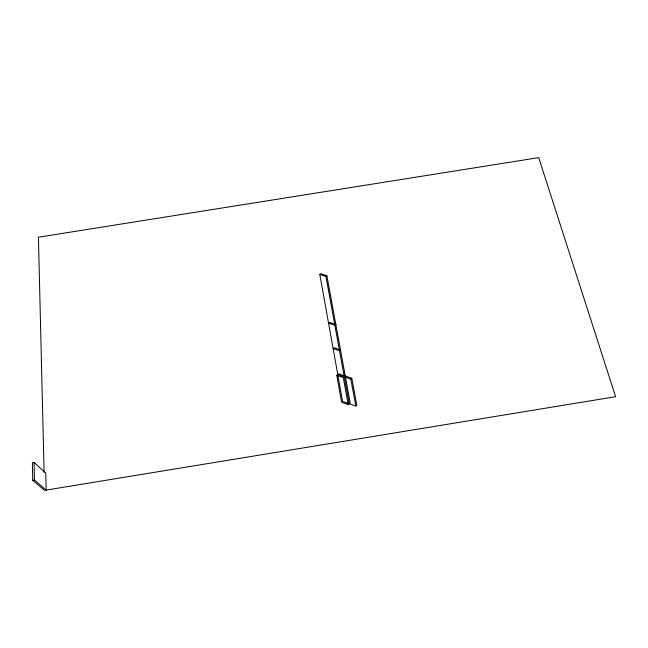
<?xml version="1.0" encoding="UTF-8"?>
<svg xmlns="http://www.w3.org/2000/svg" width="648" height="648" viewBox="0 0 648 648"><rect width="100%" height="100%" fill="white"/><g stroke="black" fill="none" stroke-linecap="round" stroke-linejoin="round"><path stroke-width="0.97" d="M348.187 404.53L350.212 402.935L326.876 275.659L320.752 273.715L319.796 274.42L342.598 401.444L355.817 406.021L356.829 405.227L351.807 378.278L338.791 373.847L336.782 375.403L341.585 402.238L348.187 404.53L343.286 377.614L336.782 375.403M337.786 374.625L350.803 379.064L351.807 378.278M343.286 377.614L345.287 376.059M319.796 274.42L325.928 276.364L326.876 275.659M34.085 462.486L34.425 480.03L46.186 490.091L45.757 473.072L34.085 462.486L32.4 462.761L32.724 480.314L44.542 490.358L615.6 396.698L538.707 157.642L38.426 237.217L44.105 472.206M32.724 480.314L34.425 480.03M350.803 379.064L355.817 406.021M325.928 276.364L349.199 403.728M340.5 349.928L339.503 350.69L333.104 348.543L334.093 347.79L340.5 349.928M335.834 324.502L334.854 325.247L328.544 323.166L329.524 322.429L335.834 324.502"/></g></svg>
